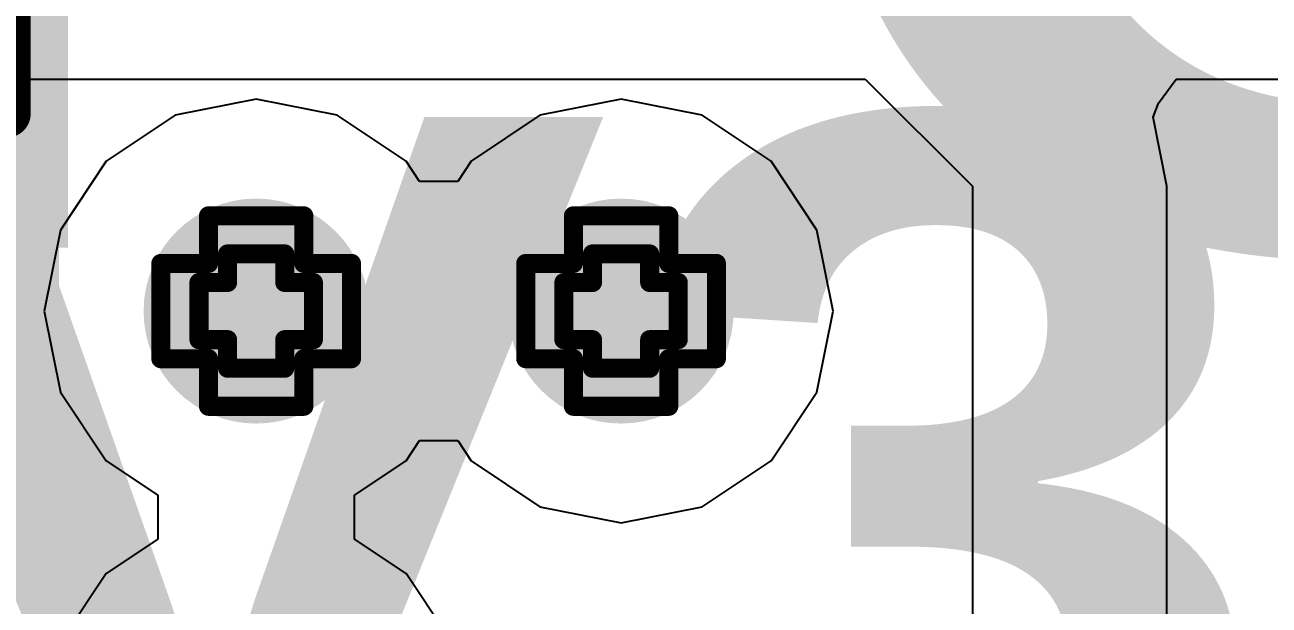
# Model space of a CAD drawing. Header units: inches. Extents: x 0 to 198, y 0 to 199.
# Drawn here: x 4.4539 to 4.5844, y 0.4524 to 0.5133 of the extents above; entities that cross this region are included whole.
import ezdxf

# ---------------------------------------------------------------- set-up
doc = ezdxf.new("R2010")
doc.units = ezdxf.units.IN
doc.header["$MEASUREMENT"] = 0
for name, color, linetype in [('Bottom Layer', 5, 'Continuous'), ('Bottom Overlay', 54, 'Continuous'), ('Bottom Paste', 16, 'Continuous'), ('Bottom Solder', 6, 'Continuous'), ('Drill Drawing', 1, 'Continuous'), ('Layer 1', 16, 'Continuous'), ('Layer 2', 76, 'Continuous'), ('Top Layer', 1, 'Continuous'), ('Top Overlay', 2, 'Continuous'), ('Via Holes', 16, 'Continuous')]:
    doc.layers.add(name, color=color, linetype=linetype)
doc.styles.add('Arial Black_Bold', font='', dxfattribs={"height": 0.2})
doc.styles.get('Arial Black_Bold').set_extended_font_data('Arial Black', bold=True)

# ---------------------------------------------------------------- blocks, each defined once
blk = doc.blocks.new('F____0805_B_246')
at = {"layer": 'Bottom Layer'}
for points in [[(-0.02362, -0.03346), (-0.06299, -0.03346), (-0.06299, 0.03346), (-0.02362, 0.03346)], [(0.06299, -0.03346), (0.02362, -0.03346), (0.02362, 0.03346), (0.06299, 0.03346)]]:
    blk.add_hatch(color=5, dxfattribs=at).paths.add_polyline_path(points)
at = {"layer": 'Bottom Paste'}
for points in [[(-0.02362, -0.03346), (-0.06299, -0.03346), (-0.06299, 0.03346), (-0.02362, 0.03346)], [(0.06299, -0.03346), (0.02362, -0.03346), (0.02362, 0.03346), (0.06299, 0.03346)]]:
    blk.add_hatch(color=16, dxfattribs=at).paths.add_polyline_path(points)
at = {"layer": 'Bottom Solder'}
for points in [[(-0.01962, -0.03746), (-0.06699, -0.03746), (-0.06699, 0.03746), (-0.01962, 0.03746)], [(0.06699, -0.03746), (0.01962, -0.03746), (0.01962, 0.03746), (0.06699, 0.03746)]]:
    blk.add_hatch(color=6, dxfattribs=at).paths.add_polyline_path(points)
at = {"layer": 'Bottom Overlay'}
for points in [[(0.016, 0.032, 0.005, 0.005, 0), (-0.016, 0.032, 0.005, 0.005, 0)], [(0.016, -0.032, 0.005, 0.005, 0), (-0.016, -0.032, 0.005, 0.005, 0)]]:
    blk.add_lwpolyline(points, format="xyseb", dxfattribs=at)
for points in [[(-0.01725, 0.032, 0.0025, 0.0025, 1), (-0.01475, 0.032, 0.0025, 0.0025, 1)], [(0.01475, 0.032, 0.0025, 0.0025, 1), (0.01725, 0.032, 0.0025, 0.0025, 1)], [(-0.01725, -0.032, 0.0025, 0.0025, 1), (-0.01475, -0.032, 0.0025, 0.0025, 1)], [(0.01475, -0.032, 0.0025, 0.0025, 1), (0.01725, -0.032, 0.0025, 0.0025, 1)]]:
    blk.add_lwpolyline(points, format="xyseb", close=True, dxfattribs=at)

msp = doc.modelspace()

# ---------------------------------------------------------------- hatches: boundary and pattern name
at = {"layer": 'Bottom Layer'}
h = msp.add_hatch(color=5, dxfattribs=at)
edge = h.paths.add_edge_path()
edge.add_arc((4.47815, 0.48328), 0.01181, 0, 360)
h = msp.add_hatch(color=5, dxfattribs=at)
edge = h.paths.add_edge_path()
edge.add_arc((4.51643, 0.48328), 0.01181, 0, 360)
at = {"layer": 'Layer 1'}
h = msp.add_hatch(color=16, dxfattribs=at)
edge = h.paths.add_edge_path()
edge.add_arc((4.47815, 0.48328), 0.01181, 0, 360)
h = msp.add_hatch(color=16, dxfattribs=at)
edge = h.paths.add_edge_path()
edge.add_arc((4.51643, 0.48328), 0.01181, 0, 360)
at = {"layer": 'Layer 2'}
h = msp.add_hatch(color=76, dxfattribs=at)
edge = h.paths.add_edge_path()
edge.add_arc((4.47815, 0.48328), 0.01181, 0, 360)
h = msp.add_hatch(color=76, dxfattribs=at)
edge = h.paths.add_edge_path()
edge.add_arc((4.51643, 0.48328), 0.01181, 0, 360)
at = {"layer": 'Top Layer'}
h = msp.add_hatch(color=1, dxfattribs=at)
edge = h.paths.add_edge_path()
edge.add_arc((4.47815, 0.48328), 0.01181, 0, 360)
h = msp.add_hatch(color=1, dxfattribs=at)
edge = h.paths.add_edge_path()
edge.add_arc((4.51643, 0.48328), 0.01181, 0, 360)
at = {"layer": 'Via Holes'}
h = msp.add_hatch(color=7, dxfattribs=at)
edge = h.paths.add_edge_path()
edge.add_arc((4.47815, 0.48328), 0.00591, 0, 360)
h = msp.add_hatch(color=7, dxfattribs=at)
edge = h.paths.add_edge_path()
edge.add_arc((4.51643, 0.48328), 0.00591, 0, 360)

# ---------------------------------------------------------------- linework, layer by layer
at = {"layer": 'Bottom Layer'}
for p, q in [((4.40214, 0.50762), (4.54205, 0.50762)), ((4.54205, 0.50762), (4.5533, 0.49638)), ((4.57281, 0.50511), (4.57465, 0.50762)), ((4.57465, 0.50762), (4.70445, 0.50762)), ((4.57225, 0.50362), (4.57281, 0.50511)), ((4.57369, 0.49638), (4.57225, 0.50362)), ((4.5533, 0.49638), (4.5533, 0.38289)), ((4.57369, 0.38289), (4.57369, 0.49638))]:
    msp.add_line(p, q, dxfattribs=at)
at = {"layer": 'Drill Drawing'}
for points in [[(4.47315, 0.48828, 0.002, 0.002, 0), (4.47315, 0.49328, 0.002, 0.002, 0)], [(4.47315, 0.49328, 0.002, 0.002, 0), (4.48315, 0.49328, 0.002, 0.002, 0)], [(4.48315, 0.48828, 0.002, 0.002, 0), (4.48315, 0.49328, 0.002, 0.002, 0)], [(4.51143, 0.48828, 0.002, 0.002, 0), (4.51143, 0.49328, 0.002, 0.002, 0)], [(4.51143, 0.49328, 0.002, 0.002, 0), (4.52143, 0.49328, 0.002, 0.002, 0)], [(4.52143, 0.48828, 0.002, 0.002, 0), (4.52143, 0.49328, 0.002, 0.002, 0)], [(4.47515, 0.48628, 0.002, 0.002, 0), (4.47515, 0.48928, 0.002, 0.002, 0)], [(4.47515, 0.48928, 0.002, 0.002, 0), (4.48115, 0.48928, 0.002, 0.002, 0)], [(4.48115, 0.48628, 0.002, 0.002, 0), (4.48115, 0.48928, 0.002, 0.002, 0)], [(4.51343, 0.48628, 0.002, 0.002, 0), (4.51343, 0.48928, 0.002, 0.002, 0)], [(4.51343, 0.48928, 0.002, 0.002, 0), (4.51943, 0.48928, 0.002, 0.002, 0)], [(4.51943, 0.48628, 0.002, 0.002, 0), (4.51943, 0.48928, 0.002, 0.002, 0)], [(4.46815, 0.47828, 0.002, 0.002, 0), (4.46815, 0.48828, 0.002, 0.002, 0)], [(4.46815, 0.48828, 0.002, 0.002, 0), (4.47315, 0.48828, 0.002, 0.002, 0)], [(4.48315, 0.48828, 0.002, 0.002, 0), (4.48815, 0.48828, 0.002, 0.002, 0)], [(4.48815, 0.47828, 0.002, 0.002, 0), (4.48815, 0.48828, 0.002, 0.002, 0)], [(4.50643, 0.47828, 0.002, 0.002, 0), (4.50643, 0.48828, 0.002, 0.002, 0)], [(4.50643, 0.48828, 0.002, 0.002, 0), (4.51143, 0.48828, 0.002, 0.002, 0)], [(4.52143, 0.48828, 0.002, 0.002, 0), (4.52643, 0.48828, 0.002, 0.002, 0)], [(4.52643, 0.47828, 0.002, 0.002, 0), (4.52643, 0.48828, 0.002, 0.002, 0)], [(4.47215, 0.48028, 0.002, 0.002, 0), (4.47215, 0.48628, 0.002, 0.002, 0)], [(4.47215, 0.48628, 0.002, 0.002, 0), (4.47515, 0.48628, 0.002, 0.002, 0)], [(4.48115, 0.48628, 0.002, 0.002, 0), (4.48415, 0.48628, 0.002, 0.002, 0)], [(4.48415, 0.48028, 0.002, 0.002, 0), (4.48415, 0.48628, 0.002, 0.002, 0)], [(4.51043, 0.48028, 0.002, 0.002, 0), (4.51043, 0.48628, 0.002, 0.002, 0)], [(4.51043, 0.48628, 0.002, 0.002, 0), (4.51343, 0.48628, 0.002, 0.002, 0)], [(4.51943, 0.48628, 0.002, 0.002, 0), (4.52243, 0.48628, 0.002, 0.002, 0)], [(4.52243, 0.48028, 0.002, 0.002, 0), (4.52243, 0.48628, 0.002, 0.002, 0)], [(4.47215, 0.48028, 0.002, 0.002, 0), (4.47515, 0.48028, 0.002, 0.002, 0)], [(4.47515, 0.47728, 0.002, 0.002, 0), (4.47515, 0.48028, 0.002, 0.002, 0)], [(4.48115, 0.48028, 0.002, 0.002, 0), (4.48415, 0.48028, 0.002, 0.002, 0)], [(4.48115, 0.47728, 0.002, 0.002, 0), (4.48115, 0.48028, 0.002, 0.002, 0)], [(4.51043, 0.48028, 0.002, 0.002, 0), (4.51343, 0.48028, 0.002, 0.002, 0)], [(4.51343, 0.47728, 0.002, 0.002, 0), (4.51343, 0.48028, 0.002, 0.002, 0)], [(4.51943, 0.48028, 0.002, 0.002, 0), (4.52243, 0.48028, 0.002, 0.002, 0)], [(4.51943, 0.47728, 0.002, 0.002, 0), (4.51943, 0.48028, 0.002, 0.002, 0)], [(4.46815, 0.47828, 0.002, 0.002, 0), (4.47315, 0.47828, 0.002, 0.002, 0)], [(4.47315, 0.47328, 0.002, 0.002, 0), (4.47315, 0.47828, 0.002, 0.002, 0)], [(4.48315, 0.47828, 0.002, 0.002, 0), (4.48815, 0.47828, 0.002, 0.002, 0)], [(4.48315, 0.47328, 0.002, 0.002, 0), (4.48315, 0.47828, 0.002, 0.002, 0)], [(4.50643, 0.47828, 0.002, 0.002, 0), (4.51143, 0.47828, 0.002, 0.002, 0)], [(4.51143, 0.47328, 0.002, 0.002, 0), (4.51143, 0.47828, 0.002, 0.002, 0)], [(4.52143, 0.47828, 0.002, 0.002, 0), (4.52643, 0.47828, 0.002, 0.002, 0)], [(4.52143, 0.47328, 0.002, 0.002, 0), (4.52143, 0.47828, 0.002, 0.002, 0)], [(4.47515, 0.47728, 0.002, 0.002, 0), (4.48115, 0.47728, 0.002, 0.002, 0)], [(4.51343, 0.47728, 0.002, 0.002, 0), (4.51943, 0.47728, 0.002, 0.002, 0)], [(4.47315, 0.47328, 0.002, 0.002, 0), (4.48315, 0.47328, 0.002, 0.002, 0)], [(4.51143, 0.47328, 0.002, 0.002, 0), (4.52143, 0.47328, 0.002, 0.002, 0)]]:
    msp.add_lwpolyline(points, format="xyseb", dxfattribs=at)
for points in [[(4.47265, 0.49328, 0.001, 0.001, 1), (4.47365, 0.49328, 0.001, 0.001, 1)], [(4.47265, 0.49328, 0.001, 0.001, 1), (4.47365, 0.49328, 0.001, 0.001, 1)], [(4.48265, 0.49328, 0.001, 0.001, 1), (4.48365, 0.49328, 0.001, 0.001, 1)], [(4.48265, 0.49328, 0.001, 0.001, 1), (4.48365, 0.49328, 0.001, 0.001, 1)], [(4.51093, 0.49328, 0.001, 0.001, 1), (4.51193, 0.49328, 0.001, 0.001, 1)], [(4.51093, 0.49328, 0.001, 0.001, 1), (4.51193, 0.49328, 0.001, 0.001, 1)], [(4.52093, 0.49328, 0.001, 0.001, 1), (4.52193, 0.49328, 0.001, 0.001, 1)], [(4.52093, 0.49328, 0.001, 0.001, 1), (4.52193, 0.49328, 0.001, 0.001, 1)], [(4.47465, 0.48928, 0.001, 0.001, 1), (4.47565, 0.48928, 0.001, 0.001, 1)], [(4.47465, 0.48928, 0.001, 0.001, 1), (4.47565, 0.48928, 0.001, 0.001, 1)], [(4.48065, 0.48928, 0.001, 0.001, 1), (4.48165, 0.48928, 0.001, 0.001, 1)], [(4.48065, 0.48928, 0.001, 0.001, 1), (4.48165, 0.48928, 0.001, 0.001, 1)], [(4.51293, 0.48928, 0.001, 0.001, 1), (4.51393, 0.48928, 0.001, 0.001, 1)], [(4.51293, 0.48928, 0.001, 0.001, 1), (4.51393, 0.48928, 0.001, 0.001, 1)], [(4.51893, 0.48928, 0.001, 0.001, 1), (4.51993, 0.48928, 0.001, 0.001, 1)], [(4.51893, 0.48928, 0.001, 0.001, 1), (4.51993, 0.48928, 0.001, 0.001, 1)], [(4.46765, 0.48828, 0.001, 0.001, 1), (4.46865, 0.48828, 0.001, 0.001, 1)], [(4.46765, 0.48828, 0.001, 0.001, 1), (4.46865, 0.48828, 0.001, 0.001, 1)], [(4.47265, 0.48828, 0.001, 0.001, 1), (4.47365, 0.48828, 0.001, 0.001, 1)], [(4.47265, 0.48828, 0.001, 0.001, 1), (4.47365, 0.48828, 0.001, 0.001, 1)], [(4.48265, 0.48828, 0.001, 0.001, 1), (4.48365, 0.48828, 0.001, 0.001, 1)], [(4.48265, 0.48828, 0.001, 0.001, 1), (4.48365, 0.48828, 0.001, 0.001, 1)], [(4.48765, 0.48828, 0.001, 0.001, 1), (4.48865, 0.48828, 0.001, 0.001, 1)], [(4.48765, 0.48828, 0.001, 0.001, 1), (4.48865, 0.48828, 0.001, 0.001, 1)], [(4.50593, 0.48828, 0.001, 0.001, 1), (4.50693, 0.48828, 0.001, 0.001, 1)], [(4.50593, 0.48828, 0.001, 0.001, 1), (4.50693, 0.48828, 0.001, 0.001, 1)], [(4.51093, 0.48828, 0.001, 0.001, 1), (4.51193, 0.48828, 0.001, 0.001, 1)], [(4.51093, 0.48828, 0.001, 0.001, 1), (4.51193, 0.48828, 0.001, 0.001, 1)], [(4.52093, 0.48828, 0.001, 0.001, 1), (4.52193, 0.48828, 0.001, 0.001, 1)], [(4.52093, 0.48828, 0.001, 0.001, 1), (4.52193, 0.48828, 0.001, 0.001, 1)], [(4.52593, 0.48828, 0.001, 0.001, 1), (4.52693, 0.48828, 0.001, 0.001, 1)], [(4.52593, 0.48828, 0.001, 0.001, 1), (4.52693, 0.48828, 0.001, 0.001, 1)], [(4.47165, 0.48628, 0.001, 0.001, 1), (4.47265, 0.48628, 0.001, 0.001, 1)], [(4.47165, 0.48628, 0.001, 0.001, 1), (4.47265, 0.48628, 0.001, 0.001, 1)], [(4.47465, 0.48628, 0.001, 0.001, 1), (4.47565, 0.48628, 0.001, 0.001, 1)], [(4.47465, 0.48628, 0.001, 0.001, 1), (4.47565, 0.48628, 0.001, 0.001, 1)], [(4.48065, 0.48628, 0.001, 0.001, 1), (4.48165, 0.48628, 0.001, 0.001, 1)], [(4.48065, 0.48628, 0.001, 0.001, 1), (4.48165, 0.48628, 0.001, 0.001, 1)], [(4.48365, 0.48628, 0.001, 0.001, 1), (4.48465, 0.48628, 0.001, 0.001, 1)], [(4.48365, 0.48628, 0.001, 0.001, 1), (4.48465, 0.48628, 0.001, 0.001, 1)], [(4.50993, 0.48628, 0.001, 0.001, 1), (4.51093, 0.48628, 0.001, 0.001, 1)], [(4.50993, 0.48628, 0.001, 0.001, 1), (4.51093, 0.48628, 0.001, 0.001, 1)], [(4.51293, 0.48628, 0.001, 0.001, 1), (4.51393, 0.48628, 0.001, 0.001, 1)], [(4.51293, 0.48628, 0.001, 0.001, 1), (4.51393, 0.48628, 0.001, 0.001, 1)], [(4.51893, 0.48628, 0.001, 0.001, 1), (4.51993, 0.48628, 0.001, 0.001, 1)], [(4.51893, 0.48628, 0.001, 0.001, 1), (4.51993, 0.48628, 0.001, 0.001, 1)], [(4.52193, 0.48628, 0.001, 0.001, 1), (4.52293, 0.48628, 0.001, 0.001, 1)], [(4.52193, 0.48628, 0.001, 0.001, 1), (4.52293, 0.48628, 0.001, 0.001, 1)], [(4.47165, 0.48028, 0.001, 0.001, 1), (4.47265, 0.48028, 0.001, 0.001, 1)], [(4.47165, 0.48028, 0.001, 0.001, 1), (4.47265, 0.48028, 0.001, 0.001, 1)], [(4.47465, 0.48028, 0.001, 0.001, 1), (4.47565, 0.48028, 0.001, 0.001, 1)], [(4.47465, 0.48028, 0.001, 0.001, 1), (4.47565, 0.48028, 0.001, 0.001, 1)], [(4.48065, 0.48028, 0.001, 0.001, 1), (4.48165, 0.48028, 0.001, 0.001, 1)], [(4.48065, 0.48028, 0.001, 0.001, 1), (4.48165, 0.48028, 0.001, 0.001, 1)], [(4.48365, 0.48028, 0.001, 0.001, 1), (4.48465, 0.48028, 0.001, 0.001, 1)], [(4.48365, 0.48028, 0.001, 0.001, 1), (4.48465, 0.48028, 0.001, 0.001, 1)], [(4.50993, 0.48028, 0.001, 0.001, 1), (4.51093, 0.48028, 0.001, 0.001, 1)], [(4.50993, 0.48028, 0.001, 0.001, 1), (4.51093, 0.48028, 0.001, 0.001, 1)], [(4.51293, 0.48028, 0.001, 0.001, 1), (4.51393, 0.48028, 0.001, 0.001, 1)], [(4.51293, 0.48028, 0.001, 0.001, 1), (4.51393, 0.48028, 0.001, 0.001, 1)], [(4.51893, 0.48028, 0.001, 0.001, 1), (4.51993, 0.48028, 0.001, 0.001, 1)], [(4.51893, 0.48028, 0.001, 0.001, 1), (4.51993, 0.48028, 0.001, 0.001, 1)], [(4.52193, 0.48028, 0.001, 0.001, 1), (4.52293, 0.48028, 0.001, 0.001, 1)], [(4.52193, 0.48028, 0.001, 0.001, 1), (4.52293, 0.48028, 0.001, 0.001, 1)], [(4.46765, 0.47828, 0.001, 0.001, 1), (4.46865, 0.47828, 0.001, 0.001, 1)], [(4.46765, 0.47828, 0.001, 0.001, 1), (4.46865, 0.47828, 0.001, 0.001, 1)], [(4.47265, 0.47828, 0.001, 0.001, 1), (4.47365, 0.47828, 0.001, 0.001, 1)], [(4.47265, 0.47828, 0.001, 0.001, 1), (4.47365, 0.47828, 0.001, 0.001, 1)], [(4.48265, 0.47828, 0.001, 0.001, 1), (4.48365, 0.47828, 0.001, 0.001, 1)], [(4.48265, 0.47828, 0.001, 0.001, 1), (4.48365, 0.47828, 0.001, 0.001, 1)], [(4.48765, 0.47828, 0.001, 0.001, 1), (4.48865, 0.47828, 0.001, 0.001, 1)], [(4.48765, 0.47828, 0.001, 0.001, 1), (4.48865, 0.47828, 0.001, 0.001, 1)], [(4.50593, 0.47828, 0.001, 0.001, 1), (4.50693, 0.47828, 0.001, 0.001, 1)], [(4.50593, 0.47828, 0.001, 0.001, 1), (4.50693, 0.47828, 0.001, 0.001, 1)], [(4.51093, 0.47828, 0.001, 0.001, 1), (4.51193, 0.47828, 0.001, 0.001, 1)], [(4.51093, 0.47828, 0.001, 0.001, 1), (4.51193, 0.47828, 0.001, 0.001, 1)], [(4.52093, 0.47828, 0.001, 0.001, 1), (4.52193, 0.47828, 0.001, 0.001, 1)], [(4.52093, 0.47828, 0.001, 0.001, 1), (4.52193, 0.47828, 0.001, 0.001, 1)], [(4.52593, 0.47828, 0.001, 0.001, 1), (4.52693, 0.47828, 0.001, 0.001, 1)], [(4.52593, 0.47828, 0.001, 0.001, 1), (4.52693, 0.47828, 0.001, 0.001, 1)], [(4.47465, 0.47728, 0.001, 0.001, 1), (4.47565, 0.47728, 0.001, 0.001, 1)], [(4.47465, 0.47728, 0.001, 0.001, 1), (4.47565, 0.47728, 0.001, 0.001, 1)], [(4.48065, 0.47728, 0.001, 0.001, 1), (4.48165, 0.47728, 0.001, 0.001, 1)], [(4.48065, 0.47728, 0.001, 0.001, 1), (4.48165, 0.47728, 0.001, 0.001, 1)], [(4.51293, 0.47728, 0.001, 0.001, 1), (4.51393, 0.47728, 0.001, 0.001, 1)], [(4.51293, 0.47728, 0.001, 0.001, 1), (4.51393, 0.47728, 0.001, 0.001, 1)], [(4.51893, 0.47728, 0.001, 0.001, 1), (4.51993, 0.47728, 0.001, 0.001, 1)], [(4.51893, 0.47728, 0.001, 0.001, 1), (4.51993, 0.47728, 0.001, 0.001, 1)], [(4.47265, 0.47328, 0.001, 0.001, 1), (4.47365, 0.47328, 0.001, 0.001, 1)], [(4.47265, 0.47328, 0.001, 0.001, 1), (4.47365, 0.47328, 0.001, 0.001, 1)], [(4.48265, 0.47328, 0.001, 0.001, 1), (4.48365, 0.47328, 0.001, 0.001, 1)], [(4.48265, 0.47328, 0.001, 0.001, 1), (4.48365, 0.47328, 0.001, 0.001, 1)], [(4.51093, 0.47328, 0.001, 0.001, 1), (4.51193, 0.47328, 0.001, 0.001, 1)], [(4.51093, 0.47328, 0.001, 0.001, 1), (4.51193, 0.47328, 0.001, 0.001, 1)], [(4.52093, 0.47328, 0.001, 0.001, 1), (4.52193, 0.47328, 0.001, 0.001, 1)], [(4.52093, 0.47328, 0.001, 0.001, 1), (4.52193, 0.47328, 0.001, 0.001, 1)]]:
    msp.add_lwpolyline(points, format="xyseb", close=True, dxfattribs=at)
at = {"layer": 'Layer 1'}
for p, q in [((4.47815, 0.50552), (4.46964, 0.50383)), ((4.48666, 0.50383), (4.47815, 0.50552)), ((4.51643, 0.50552), (4.50792, 0.50383)), ((4.52494, 0.50383), (4.51643, 0.50552)), ((4.46964, 0.50383), (4.46243, 0.49901)), ((4.49388, 0.49901), (4.48666, 0.50383)), ((4.50792, 0.50383), (4.50071, 0.49901)), ((4.53216, 0.49901), (4.52494, 0.50383)), ((4.46243, 0.49901), (4.45761, 0.49179)), ((4.49529, 0.49689), (4.49388, 0.49901)), ((4.50071, 0.49901), (4.49929, 0.49689)), ((4.53698, 0.49179), (4.53216, 0.49901)), ((4.49929, 0.49689), (4.49529, 0.49689)), ((4.45761, 0.49179), (4.45591, 0.48328)), ((4.53867, 0.48328), (4.53698, 0.49179)), ((4.45591, 0.48328), (4.45761, 0.47477)), ((4.53698, 0.47477), (4.53867, 0.48328)), ((4.45761, 0.47477), (4.46243, 0.46756)), ((4.53216, 0.46756), (4.53698, 0.47477)), ((4.49388, 0.46756), (4.49529, 0.46968)), ((4.49529, 0.46968), (4.49929, 0.46968)), ((4.49929, 0.46968), (4.50071, 0.46756)), ((4.46243, 0.46756), (4.46782, 0.46395)), ((4.48848, 0.46395), (4.49388, 0.46756)), ((4.50071, 0.46756), (4.50792, 0.46274)), ((4.52494, 0.46274), (4.53216, 0.46756)), ((4.46782, 0.46395), (4.46782, 0.45933)), ((4.48848, 0.45933), (4.48848, 0.46395)), ((4.50792, 0.46274), (4.51643, 0.46104)), ((4.51643, 0.46104), (4.52494, 0.46274)), ((4.46782, 0.45933), (4.46243, 0.45572)), ((4.49388, 0.45572), (4.48848, 0.45933)), ((4.46243, 0.45572), (4.45761, 0.44851)), ((4.4987, 0.44851), (4.49388, 0.45572))]:
    msp.add_line(p, q, dxfattribs=at)
at = {"layer": 'Top Layer'}
for p, q in [((4.47815, 0.50552), (4.46964, 0.50383)), ((4.48666, 0.50383), (4.47815, 0.50552)), ((4.51643, 0.50552), (4.50792, 0.50383)), ((4.52494, 0.50383), (4.51643, 0.50552)), ((4.46964, 0.50383), (4.46243, 0.49901)), ((4.49388, 0.49901), (4.48666, 0.50383)), ((4.50792, 0.50383), (4.50071, 0.49901)), ((4.53216, 0.49901), (4.52494, 0.50383)), ((4.46243, 0.49901), (4.45761, 0.49179)), ((4.49529, 0.49689), (4.49388, 0.49901)), ((4.50071, 0.49901), (4.49929, 0.49689)), ((4.53698, 0.49179), (4.53216, 0.49901)), ((4.49929, 0.49689), (4.49529, 0.49689)), ((4.45761, 0.49179), (4.45591, 0.48328)), ((4.53867, 0.48328), (4.53698, 0.49179)), ((4.45591, 0.48328), (4.45761, 0.47477)), ((4.53698, 0.47477), (4.53867, 0.48328)), ((4.45761, 0.47477), (4.46243, 0.46756)), ((4.53216, 0.46756), (4.53698, 0.47477)), ((4.49388, 0.46756), (4.49529, 0.46968)), ((4.49529, 0.46968), (4.49929, 0.46968)), ((4.49929, 0.46968), (4.50071, 0.46756)), ((4.46243, 0.46756), (4.46782, 0.46395)), ((4.48848, 0.46395), (4.49388, 0.46756)), ((4.50071, 0.46756), (4.50792, 0.46274)), ((4.52494, 0.46274), (4.53216, 0.46756)), ((4.46782, 0.46395), (4.46782, 0.45933)), ((4.48848, 0.45933), (4.48848, 0.46395)), ((4.50792, 0.46274), (4.51643, 0.46104)), ((4.51643, 0.46104), (4.52494, 0.46274)), ((4.46782, 0.45933), (4.46243, 0.45572)), ((4.49388, 0.45572), (4.48848, 0.45933)), ((4.46243, 0.45572), (4.45761, 0.44851)), ((4.4987, 0.44851), (4.49388, 0.45572))]:
    msp.add_line(p, q, dxfattribs=at)

# ---------------------------------------------------------------- block references
at = {"rotation": 270}
msp.add_blockref('F____0805_B_246', (4.42, 0.52), dxfattribs=at)

# ---------------------------------------------------------------- texts
at = {"layer": 'Top Overlay', "style": 'Arial Black_Bold'}
for s, height, p in [('DC POWER OUT', 0.1, (4.14934, 0.48994)), ('3V3', 0.07874, (4.36142, 0.42491))]:
    msp.add_text(s, height=height, rotation=360, dxfattribs=at).set_placement(p)

doc.saveas('drawing.dxf')
